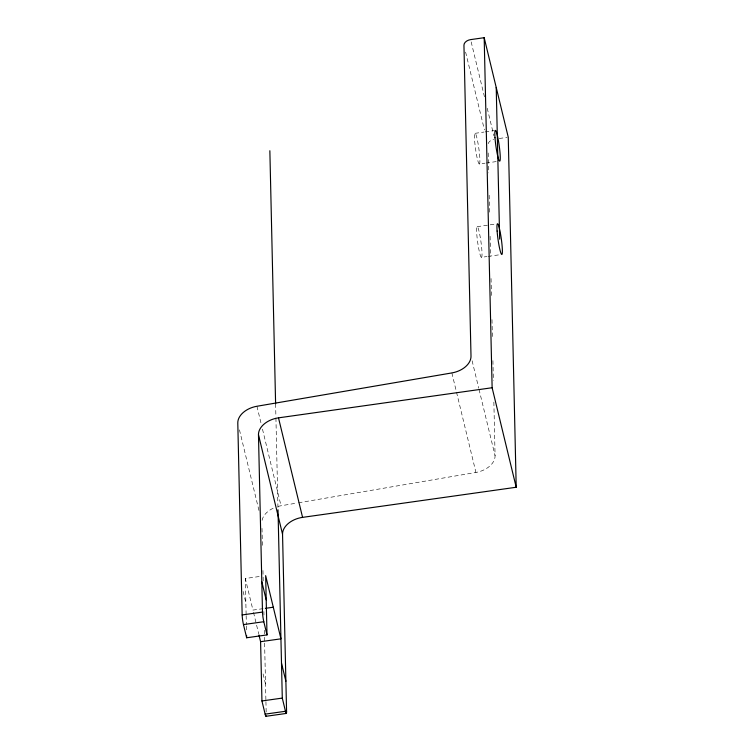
<?xml version="1.0" encoding="UTF-8"?>
<svg xmlns="http://www.w3.org/2000/svg" width="754" height="754" viewBox="0 0 754 754"><rect width="100%" height="100%" fill="white"/><g stroke="black" fill="none" stroke-linecap="round" stroke-linejoin="round"><path stroke-width="0.57" stroke-dasharray="3.77 2.83" d="M277.934 506.471A20.669 13.826 -13.6 0 1 281.016 505.774L297.255 503.003M298.414 502.805L475.934 472.447A20.669 13.826 -13.6 0 0 495.076 455.708L493.804 399.384M475.011 133.326L484.049 132.044M485.18 131.893L494.219 130.612M499.214 138.491L507.131 137.379M479.28 164.004A15.504 1.659 82 0 0 477.668 141.422A15.504 1.659 82 0 0 474.643 140.574A15.504 1.659 82 0 0 479.28 164.004L484.897 163.194M486.028 163.034L496.198 161.601M477.131 226.662L495.208 224.117M481.401 257.35A15.504 1.659 82 0 0 479.789 234.758A15.504 1.659 82 0 0 476.764 233.91A15.504 1.659 82 0 0 481.401 257.35L487.018 256.539M488.149 256.379L499.45 254.786M246.124 614.435L245.304 578.497L259.998 576.424M263.127 608.657L252.948 610.09L245.304 578.497M471.175 41.904L484.454 96.804M487.225 108.246L493.861 135.701M465.604 52.101L484.417 129.877M472.108 360.77L478.752 388.225M479.026 389.366L495.076 455.708M451.863 372.928L475.934 472.447M256.935 406.265L261.365 424.568M262.477 429.139L281.016 505.774M239.452 429.855L259.103 511.071M253.495 612.352L258.688 633.794M243.108 591.419L245.861 602.766M263.071 673.906L265.54 684.123M488.206 152.968L488.658 172.911M489.167 195.211L489.591 213.985M490.1 236.275L490.552 256.228M491.052 278.518L491.485 297.302M491.985 319.592L492.419 338.367M492.918 360.666L493.37 380.61M275.606 403.824L275.898 416.764M275.926 417.942L277.953 507.404M262.006 528.365L262.43 547.102M262.957 570.524L263.231 582.239M263.891 611.513L263.975 615.028M264.315 630.25L264.447 636.103M264.475 637.281L264.579 641.965M264.607 643.134L265.908 700.457M265.936 701.625L266.171 712.125M246.153 615.603L246.36 624.934M246.388 626.103L246.492 630.768M262.062 520.345A20.669 13.826 -13.6 0 1 273.532 508.073M488.168 143.684A6.89 4.609 -13.6 0 1 493.681 139.32"/><path stroke-width="1.13" d="M285.304 711.767L286.577 711.587L282.543 534.237A20.669 13.826 -13.6 0 1 302.571 517.367L516.207 487.254L508.253 137.219L484.181 37.7L470.619 39.613A6.89 4.609 -13.6 0 0 463.946 45.24L471.005 356.199A20.669 13.826 -13.6 0 1 451.863 372.928L256.935 406.265A20.669 13.826 -13.6 0 0 237.793 422.994L242.157 614.944A6.89 0.735 82 0 0 243.467 624.585L246.652 637.771L267.001 634.906L265.653 575.632L280.94 638.827L260.592 641.692L261.94 700.966L265.135 714.151A6.89 0.735 82 0 0 266.181 715.829M267.001 634.906L263.806 621.72A6.89 0.735 82 0 1 262.496 612.069L258.471 434.719A20.669 13.826 -13.6 0 1 278.499 417.848L492.126 387.735L484.181 37.7M265.38 608.337L273.297 607.224M242.157 614.944L262.496 612.069M243.467 624.585L263.806 621.72M261.94 700.966L282.288 698.091L278.009 509.761M265.135 714.151L285.474 711.276A6.89 0.735 82 0 0 286.577 711.587M265.955 716.3L286.294 713.435M492.126 387.735L516.207 487.254M278.499 417.848L302.571 517.367M258.471 434.719L282.543 534.237M261.808 581.739L266.2 599.901M281.487 663.086L285.889 681.248M282.288 698.091L285.474 711.276M258.961 634.915L260.592 641.692M496.217 87.455L499.666 239.141M269.857 150.743L275.606 403.824M246.596 635.434L246.652 637.771M497.112 231.044A15.504 1.659 82 0 0 501.749 254.484A15.504 1.659 82 0 0 500.138 231.893A15.504 1.659 82 0 0 497.112 231.044M494.992 137.699A15.504 1.659 82 0 0 499.629 161.139A15.504 1.659 82 0 0 498.017 138.548A15.504 1.659 82 0 0 494.992 137.699"/></g></svg>
